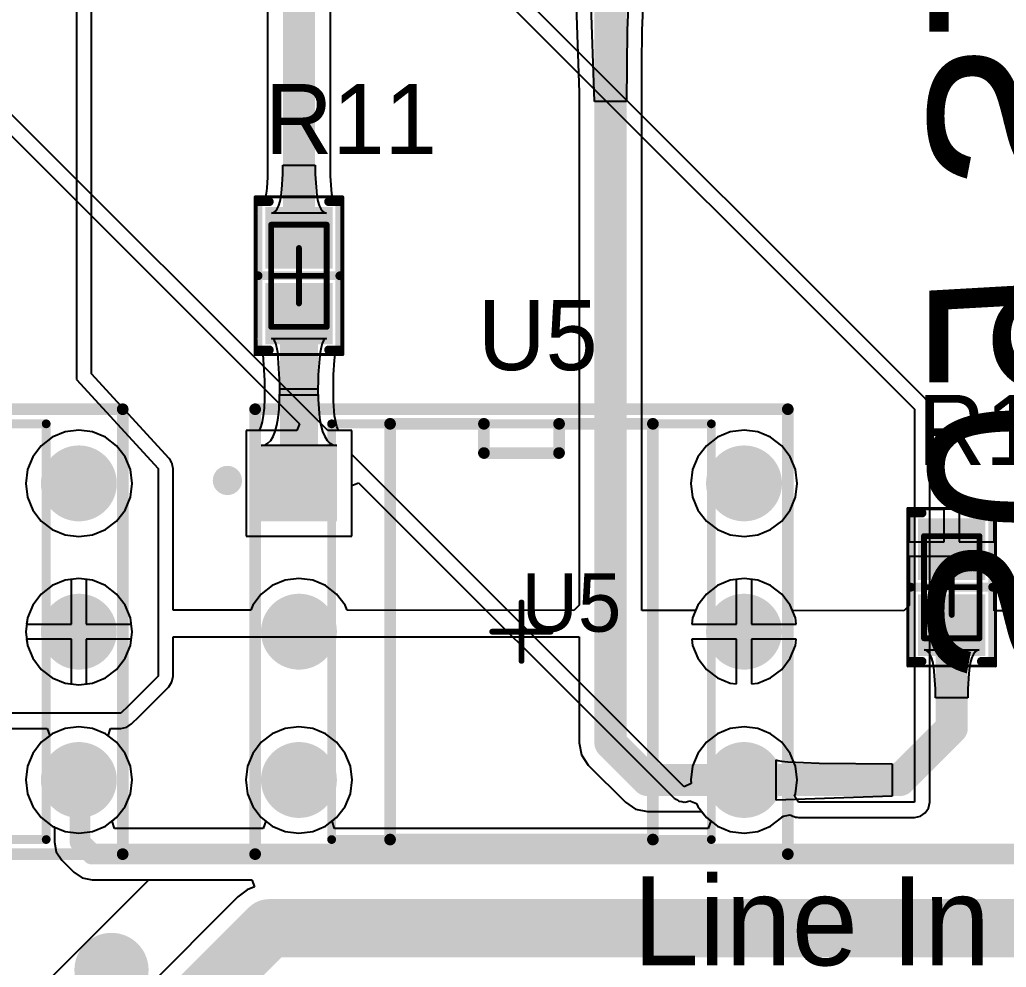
# Model space of a CAD drawing. Header units: millimetres. Extents: x 38.3 to 116.8, y 314 to 397.1.
# Drawn here: x 81.71 to 98.6, y 352.65 to 368.88 of the extents above; entities that cross this region are included whole.
import ezdxf

# ---------------------------------------------------------------- set-up
doc = ezdxf.new("R2010")
doc.units = ezdxf.units.MM
for name, color, linetype in [('BottomLayer', 5, 'Continuous'), ('BottomOverlay', 54, 'Continuous'), ('BottomSolder', 6, 'Continuous'), ('Mechanical10', 56, 'Continuous'), ('Mechanical12', 56, 'Continuous'), ('Mechanical13', 56, 'Continuous'), ('Mechanical15', 56, 'Continuous'), ('MultiLayer', 9, 'Continuous'), ('PadHoleLayer', 156, 'Continuous'), ('TopLayer', 1, 'Continuous'), ('TopOverlay', 2, 'Continuous'), ('TopPaste', 8, 'Continuous'), ('TopSolder', 216, 'Continuous'), ('ViaHoleLayer', 16, 'Continuous')]:
    doc.layers.add(name, color=color, linetype=linetype)

# ---------------------------------------------------------------- blocks, each defined once
blk = doc.blocks.new('V______4N35_0_58')
at = {"layer": 'BottomLayer', "const_width": 0.65}
for points in [[(3.485, 2.54, 1), (4.135, 2.54, 1)], [(-4.135, 0, 1), (-3.485, 0, 1)], [(3.485, 0, 1), (4.135, 0, 1)], [(-4.135, -2.54, 1), (-3.485, -2.54, 1)], [(3.485, -2.54, 1), (4.135, -2.54, 1)]]:
    blk.add_lwpolyline(points, format="xyb", close=True, dxfattribs=at)
at = {"layer": 'BottomLayer'}
blk.add_solid([(-4.46, 1.89), (-3.16, 1.89), (-4.46, 3.19), (-3.16, 3.19)], dxfattribs=at)
at = {"layer": 'BottomSolder', "const_width": 0.65}
for points in [[(3.485, 2.54, 1), (4.135, 2.54, 1)], [(-4.135, 0, 1), (-3.485, 0, 1)], [(3.485, 0, 1), (4.135, 0, 1)], [(-4.135, -2.54, 1), (-3.485, -2.54, 1)], [(3.485, -2.54, 1), (4.135, -2.54, 1)]]:
    blk.add_lwpolyline(points, format="xyb", close=True, dxfattribs=at)
at = {"layer": 'BottomSolder'}
blk.add_solid([(-4.46, 1.89), (-3.16, 1.89), (-4.46, 3.19), (-3.16, 3.19)], dxfattribs=at)
at = {"layer": 'Mechanical10', "const_width": 0.2}
for points in [[(-4.56, 3.81), (4.56, 3.81)], [(-4.56, -3.81), (-4.56, 3.81)], [(4.56, -3.81), (4.56, 3.81)], [(-4.56, -3.81), (4.56, -3.81)]]:
    blk.add_lwpolyline(points, dxfattribs=at)
at = {"layer": 'Mechanical10', "const_width": 0.1}
for points in [[(-4.61, 3.81, 1), (-4.51, 3.81, 1)], [(-4.61, 3.81, 1), (-4.51, 3.81, 1)], [(4.51, 3.81, 1), (4.61, 3.81, 1)], [(4.51, 3.81, 1), (4.61, 3.81, 1)], [(-4.61, -3.81, 1), (-4.51, -3.81, 1)], [(-4.61, -3.81, 1), (-4.51, -3.81, 1)], [(4.51, -3.81, 1), (4.61, -3.81, 1)], [(4.51, -3.81, 1), (4.61, -3.81, 1)]]:
    blk.add_lwpolyline(points, format="xyb", close=True, dxfattribs=at)
at = {"layer": 'Mechanical12', "const_width": 0.15}
for points in [[(-3.25, 3.56), (3.25, 3.56)], [(-3.25, -3.56), (-3.25, 3.56)], [(3.25, -3.56), (3.25, 3.56)], [(-3.25, -3.56), (3.25, -3.56)]]:
    blk.add_lwpolyline(points, dxfattribs=at)
at = {"layer": 'Mechanical12', "const_width": 0.075}
for points in [[(-3.288, 3.56, 1), (-3.213, 3.56, 1)], [(-3.288, 3.56, 1), (-3.213, 3.56, 1)], [(3.213, 3.56, 1), (3.288, 3.56, 1)], [(3.213, 3.56, 1), (3.288, 3.56, 1)], [(-3.288, -3.56, 1), (-3.213, -3.56, 1)], [(-3.288, -3.56, 1), (-3.213, -3.56, 1)], [(3.213, -3.56, 1), (3.288, -3.56, 1)], [(3.213, -3.56, 1), (3.288, -3.56, 1)]]:
    blk.add_lwpolyline(points, format="xyb", close=True, dxfattribs=at)
at = {"layer": 'Mechanical15'}
for points, const_width in [([(-4.56, 3.81), (4.56, 3.81)], 0.2), ([(-4.56, -3.81), (-4.56, 3.81)], 0.2), ([(4.56, -3.81), (4.56, 3.81)], 0.2), ([(0, -0.5), (0, 0.5)], 0.1), ([(-0.5, 0), (0.5, 0)], 0.1), ([(-4.56, -3.81), (4.56, -3.81)], 0.2)]:
    blk.add_lwpolyline(points, dxfattribs=dict(at, const_width=const_width))
for points, const_width in [([(-4.61, 3.81, 1), (-4.51, 3.81, 1)], 0.1), ([(-4.61, 3.81, 1), (-4.51, 3.81, 1)], 0.1), ([(4.51, 3.81, 1), (4.61, 3.81, 1)], 0.1), ([(4.51, 3.81, 1), (4.61, 3.81, 1)], 0.1), ([(-0.025, 0.5, 1), (0.025, 0.5, 1)], 0.05), ([(-0.525, 0, 1), (-0.475, 0, 1)], 0.05), ([(0.475, 0, 1), (0.525, 0, 1)], 0.05), ([(-0.025, -0.5, 1), (0.025, -0.5, 1)], 0.05), ([(-4.61, -3.81, 1), (-4.51, -3.81, 1)], 0.1), ([(-4.61, -3.81, 1), (-4.51, -3.81, 1)], 0.1), ([(4.51, -3.81, 1), (4.61, -3.81, 1)], 0.1), ([(4.51, -3.81, 1), (4.61, -3.81, 1)], 0.1)]:
    blk.add_lwpolyline(points, format="xyb", close=True, dxfattribs=dict(at, const_width=const_width))
at = {"layer": 'MultiLayer', "const_width": 0.65}
for points in [[(3.485, 2.54, 1), (4.135, 2.54, 1)], [(-4.135, 0, 1), (-3.485, 0, 1)], [(3.485, 0, 1), (4.135, 0, 1)], [(-4.135, -2.54, 1), (-3.485, -2.54, 1)], [(3.485, -2.54, 1), (4.135, -2.54, 1)]]:
    blk.add_lwpolyline(points, format="xyb", close=True, dxfattribs=at)
at = {"layer": 'MultiLayer'}
blk.add_solid([(-4.46, 1.89), (-3.16, 1.89), (-4.46, 3.19), (-3.16, 3.19)], dxfattribs=at)
at = {"layer": 'PadHoleLayer', "const_width": 0.4}
for points in [[(-4.01, 2.54, 1), (-3.61, 2.54, 1)], [(3.61, 2.54, 1), (4.01, 2.54, 1)], [(-4.01, 0, 1), (-3.61, 0, 1)], [(3.61, 0, 1), (4.01, 0, 1)], [(-4.01, -2.54, 1), (-3.61, -2.54, 1)], [(3.61, -2.54, 1), (4.01, -2.54, 1)]]:
    blk.add_lwpolyline(points, format="xyb", close=True, dxfattribs=at)
at = {"layer": 'TopLayer', "const_width": 0.65}
for points in [[(3.485, 2.54, 1), (4.135, 2.54, 1)], [(-4.135, 0, 1), (-3.485, 0, 1)], [(3.485, 0, 1), (4.135, 0, 1)], [(-4.135, -2.54, 1), (-3.485, -2.54, 1)], [(3.485, -2.54, 1), (4.135, -2.54, 1)]]:
    blk.add_lwpolyline(points, format="xyb", close=True, dxfattribs=at)
at = {"layer": 'TopLayer'}
blk.add_solid([(-4.46, 1.89), (-3.16, 1.89), (-4.46, 3.19), (-3.16, 3.19)], dxfattribs=at)
at = {"layer": 'TopOverlay', "const_width": 0.2}
for points in [[(-2.25, -3.56), (-2.25, 3.56)], [(-2.25, 3.56), (-0.643, 3.56)], [(-0.643, 3.06), (-0.643, 3.56)], [(0.643, 3.56), (2.25, 3.56)], [(0.643, 3.06), (0.643, 3.56)], [(2.25, -3.56), (2.25, 3.56)], [(-0.643, 3.06), (0.643, 3.06)], [(-2.25, -3.56), (2.25, -3.56)]]:
    blk.add_lwpolyline(points, dxfattribs=at)
at = {"layer": 'TopOverlay'}
for points, const_width in [([(-2.3, 3.56, 1), (-2.2, 3.56, 1)], 0.1), ([(-2.3, 3.56, 1), (-2.2, 3.56, 1)], 0.1), ([(-0.693, 3.56, 1), (-0.593, 3.56, 1)], 0.1), ([(-0.693, 3.56, 1), (-0.593, 3.56, 1)], 0.1), ([(0.593, 3.56, 1), (0.693, 3.56, 1)], 0.1), ([(0.593, 3.56, 1), (0.693, 3.56, 1)], 0.1), ([(2.2, 3.56, 1), (2.3, 3.56, 1)], 0.1), ([(2.2, 3.56, 1), (2.3, 3.56, 1)], 0.1), ([(-0.693, 3.06, 1), (-0.593, 3.06, 1)], 0.1), ([(-0.693, 3.06, 1), (-0.593, 3.06, 1)], 0.1), ([(0.593, 3.06, 1), (0.693, 3.06, 1)], 0.1), ([(0.593, 3.06, 1), (0.693, 3.06, 1)], 0.1), ([(-4.91, 2.59, 1), (-5.16, 2.59, 1)], 0.25), ([(-5.222, 2.59, 1), (-5.098, 2.59, 1)], 0.125), ([(-4.972, 2.59, 1), (-4.847, 2.59, 1)], 0.125), ([(-2.3, -3.56, 1), (-2.2, -3.56, 1)], 0.1), ([(-2.3, -3.56, 1), (-2.2, -3.56, 1)], 0.1), ([(2.2, -3.56, 1), (2.3, -3.56, 1)], 0.1), ([(2.2, -3.56, 1), (2.3, -3.56, 1)], 0.1)]:
    blk.add_lwpolyline(points, format="xyb", close=True, dxfattribs=dict(at, const_width=const_width))
at = {"layer": 'TopSolder', "const_width": 0.65}
for points in [[(3.485, 2.54, 1), (4.135, 2.54, 1)], [(-4.135, 0, 1), (-3.485, 0, 1)], [(3.485, 0, 1), (4.135, 0, 1)], [(-4.135, -2.54, 1), (-3.485, -2.54, 1)], [(3.485, -2.54, 1), (4.135, -2.54, 1)]]:
    blk.add_lwpolyline(points, format="xyb", close=True, dxfattribs=at)
at = {"layer": 'TopSolder'}
blk.add_solid([(-4.46, 1.89), (-3.16, 1.89), (-4.46, 3.19), (-3.16, 3.19)], dxfattribs=at)
at = {"layer": 'Mechanical10'}
blk.add_text('U5', height=1, dxfattribs=at).set_placement((0, 0))
blk = doc.blocks.new('V______4N35_0_59')
at = {"layer": 'BottomLayer', "const_width": 0.65}
for points in [[(3.485, 2.54, 1), (4.135, 2.54, 1)], [(-4.135, 0, 1), (-3.485, 0, 1)], [(3.485, 0, 1), (4.135, 0, 1)], [(-4.135, -2.54, 1), (-3.485, -2.54, 1)], [(3.485, -2.54, 1), (4.135, -2.54, 1)]]:
    blk.add_lwpolyline(points, format="xyb", close=True, dxfattribs=at)
at = {"layer": 'BottomLayer'}
blk.add_solid([(-4.46, 1.89), (-3.16, 1.89), (-4.46, 3.19), (-3.16, 3.19)], dxfattribs=at)
at = {"layer": 'BottomSolder', "const_width": 0.65}
for points in [[(3.485, 2.54, 1), (4.135, 2.54, 1)], [(-4.135, 0, 1), (-3.485, 0, 1)], [(3.485, 0, 1), (4.135, 0, 1)], [(-4.135, -2.54, 1), (-3.485, -2.54, 1)], [(3.485, -2.54, 1), (4.135, -2.54, 1)]]:
    blk.add_lwpolyline(points, format="xyb", close=True, dxfattribs=at)
at = {"layer": 'BottomSolder'}
blk.add_solid([(-4.46, 1.89), (-3.16, 1.89), (-4.46, 3.19), (-3.16, 3.19)], dxfattribs=at)
at = {"layer": 'Mechanical10', "const_width": 0.2}
for points in [[(-4.56, 3.81), (4.56, 3.81)], [(-4.56, -3.81), (-4.56, 3.81)], [(4.56, -3.81), (4.56, 3.81)], [(-4.56, -3.81), (4.56, -3.81)]]:
    blk.add_lwpolyline(points, dxfattribs=at)
at = {"layer": 'Mechanical10', "const_width": 0.1}
for points in [[(-4.61, 3.81, 1), (-4.51, 3.81, 1)], [(-4.61, 3.81, 1), (-4.51, 3.81, 1)], [(4.51, 3.81, 1), (4.61, 3.81, 1)], [(4.51, 3.81, 1), (4.61, 3.81, 1)], [(-4.61, -3.81, 1), (-4.51, -3.81, 1)], [(-4.61, -3.81, 1), (-4.51, -3.81, 1)], [(4.51, -3.81, 1), (4.61, -3.81, 1)], [(4.51, -3.81, 1), (4.61, -3.81, 1)]]:
    blk.add_lwpolyline(points, format="xyb", close=True, dxfattribs=at)
at = {"layer": 'Mechanical12', "const_width": 0.15}
for points in [[(-3.25, 3.56), (3.25, 3.56)], [(-3.25, -3.56), (-3.25, 3.56)], [(3.25, -3.56), (3.25, 3.56)], [(-3.25, -3.56), (3.25, -3.56)]]:
    blk.add_lwpolyline(points, dxfattribs=at)
at = {"layer": 'Mechanical12', "const_width": 0.075}
for points in [[(-3.288, 3.56, 1), (-3.213, 3.56, 1)], [(-3.288, 3.56, 1), (-3.213, 3.56, 1)], [(3.213, 3.56, 1), (3.288, 3.56, 1)], [(3.213, 3.56, 1), (3.288, 3.56, 1)], [(-3.288, -3.56, 1), (-3.213, -3.56, 1)], [(-3.288, -3.56, 1), (-3.213, -3.56, 1)], [(3.213, -3.56, 1), (3.288, -3.56, 1)], [(3.213, -3.56, 1), (3.288, -3.56, 1)]]:
    blk.add_lwpolyline(points, format="xyb", close=True, dxfattribs=at)
at = {"layer": 'Mechanical15'}
for points, const_width in [([(-4.56, 3.81), (4.56, 3.81)], 0.2), ([(-4.56, -3.81), (-4.56, 3.81)], 0.2), ([(4.56, -3.81), (4.56, 3.81)], 0.2), ([(0, -0.5), (0, 0.5)], 0.1), ([(-0.5, 0), (0.5, 0)], 0.1), ([(-4.56, -3.81), (4.56, -3.81)], 0.2)]:
    blk.add_lwpolyline(points, dxfattribs=dict(at, const_width=const_width))
for points, const_width in [([(-4.61, 3.81, 1), (-4.51, 3.81, 1)], 0.1), ([(-4.61, 3.81, 1), (-4.51, 3.81, 1)], 0.1), ([(4.51, 3.81, 1), (4.61, 3.81, 1)], 0.1), ([(4.51, 3.81, 1), (4.61, 3.81, 1)], 0.1), ([(-0.025, 0.5, 1), (0.025, 0.5, 1)], 0.05), ([(-0.525, 0, 1), (-0.475, 0, 1)], 0.05), ([(0.475, 0, 1), (0.525, 0, 1)], 0.05), ([(-0.025, -0.5, 1), (0.025, -0.5, 1)], 0.05), ([(-4.61, -3.81, 1), (-4.51, -3.81, 1)], 0.1), ([(-4.61, -3.81, 1), (-4.51, -3.81, 1)], 0.1), ([(4.51, -3.81, 1), (4.61, -3.81, 1)], 0.1), ([(4.51, -3.81, 1), (4.61, -3.81, 1)], 0.1)]:
    blk.add_lwpolyline(points, format="xyb", close=True, dxfattribs=dict(at, const_width=const_width))
at = {"layer": 'MultiLayer', "const_width": 0.65}
for points in [[(3.485, 2.54, 1), (4.135, 2.54, 1)], [(-4.135, 0, 1), (-3.485, 0, 1)], [(3.485, 0, 1), (4.135, 0, 1)], [(-4.135, -2.54, 1), (-3.485, -2.54, 1)], [(3.485, -2.54, 1), (4.135, -2.54, 1)]]:
    blk.add_lwpolyline(points, format="xyb", close=True, dxfattribs=at)
at = {"layer": 'MultiLayer'}
blk.add_solid([(-4.46, 1.89), (-3.16, 1.89), (-4.46, 3.19), (-3.16, 3.19)], dxfattribs=at)
at = {"layer": 'PadHoleLayer', "const_width": 0.4}
for points in [[(-4.01, 2.54, 1), (-3.61, 2.54, 1)], [(3.61, 2.54, 1), (4.01, 2.54, 1)], [(-4.01, 0, 1), (-3.61, 0, 1)], [(3.61, 0, 1), (4.01, 0, 1)], [(-4.01, -2.54, 1), (-3.61, -2.54, 1)], [(3.61, -2.54, 1), (4.01, -2.54, 1)]]:
    blk.add_lwpolyline(points, format="xyb", close=True, dxfattribs=at)
at = {"layer": 'TopLayer', "const_width": 0.65}
for points in [[(3.485, 2.54, 1), (4.135, 2.54, 1)], [(-4.135, 0, 1), (-3.485, 0, 1)], [(3.485, 0, 1), (4.135, 0, 1)], [(-4.135, -2.54, 1), (-3.485, -2.54, 1)], [(3.485, -2.54, 1), (4.135, -2.54, 1)]]:
    blk.add_lwpolyline(points, format="xyb", close=True, dxfattribs=at)
at = {"layer": 'TopLayer'}
blk.add_solid([(-4.46, 1.89), (-3.16, 1.89), (-4.46, 3.19), (-3.16, 3.19)], dxfattribs=at)
at = {"layer": 'TopOverlay', "const_width": 0.2}
for points in [[(-2.25, -3.56), (-2.25, 3.56)], [(-2.25, 3.56), (-0.643, 3.56)], [(-0.643, 3.06), (-0.643, 3.56)], [(0.643, 3.56), (2.25, 3.56)], [(0.643, 3.06), (0.643, 3.56)], [(2.25, -3.56), (2.25, 3.56)], [(-0.643, 3.06), (0.643, 3.06)], [(-2.25, -3.56), (2.25, -3.56)]]:
    blk.add_lwpolyline(points, dxfattribs=at)
at = {"layer": 'TopOverlay'}
for points, const_width in [([(-2.3, 3.56, 1), (-2.2, 3.56, 1)], 0.1), ([(-2.3, 3.56, 1), (-2.2, 3.56, 1)], 0.1), ([(-0.693, 3.56, 1), (-0.593, 3.56, 1)], 0.1), ([(-0.693, 3.56, 1), (-0.593, 3.56, 1)], 0.1), ([(0.593, 3.56, 1), (0.693, 3.56, 1)], 0.1), ([(0.593, 3.56, 1), (0.693, 3.56, 1)], 0.1), ([(2.2, 3.56, 1), (2.3, 3.56, 1)], 0.1), ([(2.2, 3.56, 1), (2.3, 3.56, 1)], 0.1), ([(-0.693, 3.06, 1), (-0.593, 3.06, 1)], 0.1), ([(-0.693, 3.06, 1), (-0.593, 3.06, 1)], 0.1), ([(0.593, 3.06, 1), (0.693, 3.06, 1)], 0.1), ([(0.593, 3.06, 1), (0.693, 3.06, 1)], 0.1), ([(-4.91, 2.59, 1), (-5.16, 2.59, 1)], 0.25), ([(-5.222, 2.59, 1), (-5.098, 2.59, 1)], 0.125), ([(-4.972, 2.59, 1), (-4.847, 2.59, 1)], 0.125), ([(-2.3, -3.56, 1), (-2.2, -3.56, 1)], 0.1), ([(-2.3, -3.56, 1), (-2.2, -3.56, 1)], 0.1), ([(2.2, -3.56, 1), (2.3, -3.56, 1)], 0.1), ([(2.2, -3.56, 1), (2.3, -3.56, 1)], 0.1)]:
    blk.add_lwpolyline(points, format="xyb", close=True, dxfattribs=dict(at, const_width=const_width))
at = {"layer": 'TopSolder', "const_width": 0.65}
for points in [[(3.485, 2.54, 1), (4.135, 2.54, 1)], [(-4.135, 0, 1), (-3.485, 0, 1)], [(3.485, 0, 1), (4.135, 0, 1)], [(-4.135, -2.54, 1), (-3.485, -2.54, 1)], [(3.485, -2.54, 1), (4.135, -2.54, 1)]]:
    blk.add_lwpolyline(points, format="xyb", close=True, dxfattribs=at)
at = {"layer": 'TopSolder'}
blk.add_solid([(-4.46, 1.89), (-3.16, 1.89), (-4.46, 3.19), (-3.16, 3.19)], dxfattribs=at)
at = {"layer": 'Mechanical10'}
blk.add_text('U4', height=1, dxfattribs=at).set_placement((0, 0))
blk = doc.blocks.new('RES_0603_1608_70')
at = {"layer": 'Mechanical13', "const_width": 0.1}
for points in [[(-0.875, 0.475), (-0.875, -0.475)], [(-0.875, 0.475), (0.875, 0.475)], [(0.875, 0.475), (0.875, -0.475)], [(-0.875, -0.475), (0.875, -0.475)]]:
    blk.add_lwpolyline(points, dxfattribs=at)
at = {"layer": 'Mechanical13', "const_width": 0.05}
for points in [[(-0.9, 0.475, 1), (-0.85, 0.475, 1)], [(-0.9, 0.475, 1), (-0.85, 0.475, 1)], [(0.85, 0.475, 1), (0.9, 0.475, 1)], [(0.85, 0.475, 1), (0.9, 0.475, 1)], [(-0.9, -0.475, 1), (-0.85, -0.475, 1)], [(-0.9, -0.475, 1), (-0.85, -0.475, 1)], [(0.85, -0.475, 1), (0.9, -0.475, 1)], [(0.85, -0.475, 1), (0.9, -0.475, 1)]]:
    blk.add_lwpolyline(points, format="xyb", close=True, dxfattribs=at)
at = {"layer": 'Mechanical15'}
for points, const_width in [([(-1.35, 0.75), (-1.35, -0.75)], 0.05), ([(-1.35, 0.75), (1.35, 0.75)], 0.05), ([(1.35, 0.75), (1.35, -0.75)], 0.05), ([(0, 0.475), (0, -0.475)], 0.1), ([(-0.475, 0), (0.475, 0)], 0.1), ([(-1.35, -0.75), (1.35, -0.75)], 0.05)]:
    blk.add_lwpolyline(points, dxfattribs=dict(at, const_width=const_width))
for points, const_width in [([(-1.363, 0.75, 1), (-1.338, 0.75, 1)], 0.025), ([(-1.363, 0.75, 1), (-1.338, 0.75, 1)], 0.025), ([(1.338, 0.75, 1), (1.362, 0.75, 1)], 0.025), ([(1.338, 0.75, 1), (1.362, 0.75, 1)], 0.025), ([(-0.025, 0.475, 1), (0.025, 0.475, 1)], 0.05), ([(-0.5, 0, 1), (-0.45, 0, 1)], 0.05), ([(0.45, 0, 1), (0.5, 0, 1)], 0.05), ([(-0.025, -0.475, 1), (0.025, -0.475, 1)], 0.05), ([(-1.363, -0.75, 1), (-1.338, -0.75, 1)], 0.025), ([(-1.363, -0.75, 1), (-1.338, -0.75, 1)], 0.025), ([(1.338, -0.75, 1), (1.362, -0.75, 1)], 0.025), ([(1.338, -0.75, 1), (1.362, -0.75, 1)], 0.025)]:
    blk.add_lwpolyline(points, format="xyb", close=True, dxfattribs=dict(at, const_width=const_width))
at = {"layer": 'TopLayer'}
for points in [[(-0.225, -0.475), (-0.225, 0.475), (-1.075, -0.475), (-1.075, 0.475)], [(1.075, -0.475), (1.075, 0.475), (0.225, -0.475), (0.225, 0.475)]]:
    blk.add_solid(points, dxfattribs=at)
at = {"layer": 'TopOverlay', "const_width": 0.15}
for points in [[(-1.27, 0.7), (-1.27, 0.508)], [(-1.27, 0.7), (1.27, 0.7)], [(0, 0.7), (0, -0.7)], [(1.27, 0.7), (1.27, 0.508)], [(-1.27, -0.508), (-1.27, -0.7)], [(1.27, -0.508), (1.27, -0.7)], [(-1.27, -0.7), (1.27, -0.7)]]:
    blk.add_lwpolyline(points, dxfattribs=at)
at = {"layer": 'TopOverlay', "const_width": 0.075}
for points in [[(-1.308, 0.7, 1), (-1.232, 0.7, 1)], [(-1.308, 0.7, 1), (-1.232, 0.7, 1)], [(-0.038, 0.7, 1), (0.038, 0.7, 1)], [(1.232, 0.7, 1), (1.308, 0.7, 1)], [(1.232, 0.7, 1), (1.308, 0.7, 1)], [(-1.308, 0.508, 1), (-1.232, 0.508, 1)], [(1.232, 0.508, 1), (1.308, 0.508, 1)], [(-1.308, -0.508, 1), (-1.232, -0.508, 1)], [(1.232, -0.508, 1), (1.308, -0.508, 1)], [(-1.308, -0.7, 1), (-1.232, -0.7, 1)], [(-1.308, -0.7, 1), (-1.232, -0.7, 1)], [(-0.038, -0.7, 1), (0.038, -0.7, 1)], [(1.232, -0.7, 1), (1.308, -0.7, 1)], [(1.232, -0.7, 1), (1.308, -0.7, 1)]]:
    blk.add_lwpolyline(points, format="xyb", close=True, dxfattribs=at)
at = {"layer": 'TopPaste'}
for points in [[(-0.225, -0.475), (-0.225, 0.475), (-1.075, -0.475), (-1.075, 0.475)], [(1.075, -0.475), (1.075, 0.475), (0.225, -0.475), (0.225, 0.475)]]:
    blk.add_solid(points, dxfattribs=at)
at = {"layer": 'TopSolder'}
for points in [[(-0.123, -0.577), (-0.123, 0.577), (-1.177, -0.577), (-1.177, 0.577)], [(1.177, -0.577), (1.177, 0.577), (0.123, -0.577), (0.123, 0.577)]]:
    blk.add_solid(points, dxfattribs=at)
blk = doc.blocks.new('RES_0603_1608_71')
at = {"layer": 'Mechanical13', "const_width": 0.1}
for points in [[(-0.875, -0.475), (-0.875, 0.475)], [(0.875, 0.475), (-0.875, 0.475)], [(0.875, -0.475), (0.875, 0.475)], [(0.875, -0.475), (-0.875, -0.475)]]:
    blk.add_lwpolyline(points, dxfattribs=at)
at = {"layer": 'Mechanical13', "const_width": 0.05}
for points in [[(-0.9, 0.475, 1), (-0.85, 0.475, 1)], [(-0.9, 0.475, 1), (-0.85, 0.475, 1)], [(0.85, 0.475, 1), (0.9, 0.475, 1)], [(0.85, 0.475, 1), (0.9, 0.475, 1)], [(-0.9, -0.475, 1), (-0.85, -0.475, 1)], [(-0.9, -0.475, 1), (-0.85, -0.475, 1)], [(0.85, -0.475, 1), (0.9, -0.475, 1)], [(0.85, -0.475, 1), (0.9, -0.475, 1)]]:
    blk.add_lwpolyline(points, format="xyb", close=True, dxfattribs=at)
at = {"layer": 'Mechanical15'}
for points, const_width in [([(-1.35, -0.75), (-1.35, 0.75)], 0.05), ([(1.35, 0.75), (-1.35, 0.75)], 0.05), ([(1.35, -0.75), (1.35, 0.75)], 0.05), ([(0, -0.475), (0, 0.475)], 0.1), ([(0.475, 0), (-0.475, 0)], 0.1), ([(1.35, -0.75), (-1.35, -0.75)], 0.05)]:
    blk.add_lwpolyline(points, dxfattribs=dict(at, const_width=const_width))
for points, const_width in [([(-1.363, 0.75, 1), (-1.338, 0.75, 1)], 0.025), ([(-1.363, 0.75, 1), (-1.338, 0.75, 1)], 0.025), ([(1.338, 0.75, 1), (1.362, 0.75, 1)], 0.025), ([(1.338, 0.75, 1), (1.362, 0.75, 1)], 0.025), ([(-0.025, 0.475, 1), (0.025, 0.475, 1)], 0.05), ([(-0.5, 0, 1), (-0.45, 0, 1)], 0.05), ([(0.45, 0, 1), (0.5, 0, 1)], 0.05), ([(-0.025, -0.475, 1), (0.025, -0.475, 1)], 0.05), ([(-1.363, -0.75, 1), (-1.338, -0.75, 1)], 0.025), ([(-1.363, -0.75, 1), (-1.338, -0.75, 1)], 0.025), ([(1.338, -0.75, 1), (1.362, -0.75, 1)], 0.025), ([(1.338, -0.75, 1), (1.362, -0.75, 1)], 0.025)]:
    blk.add_lwpolyline(points, format="xyb", close=True, dxfattribs=dict(at, const_width=const_width))
at = {"layer": 'TopLayer'}
for points in [[(-0.225, -0.475), (-0.225, 0.475), (-1.075, -0.475), (-1.075, 0.475)], [(1.075, -0.475), (1.075, 0.475), (0.225, -0.475), (0.225, 0.475)]]:
    blk.add_solid(points, dxfattribs=at)
at = {"layer": 'TopOverlay', "const_width": 0.15}
for points in [[(-1.27, 0.508), (-1.27, 0.7)], [(1.27, 0.7), (-1.27, 0.7)], [(0, -0.7), (0, 0.7)], [(1.27, 0.508), (1.27, 0.7)], [(-1.27, -0.7), (-1.27, -0.508)], [(1.27, -0.7), (1.27, -0.508)], [(1.27, -0.7), (-1.27, -0.7)]]:
    blk.add_lwpolyline(points, dxfattribs=at)
at = {"layer": 'TopOverlay', "const_width": 0.075}
for points in [[(-1.308, 0.7, 1), (-1.232, 0.7, 1)], [(-1.308, 0.7, 1), (-1.232, 0.7, 1)], [(-0.038, 0.7, 1), (0.038, 0.7, 1)], [(1.232, 0.7, 1), (1.308, 0.7, 1)], [(1.232, 0.7, 1), (1.308, 0.7, 1)], [(-1.308, 0.508, 1), (-1.232, 0.508, 1)], [(1.232, 0.508, 1), (1.308, 0.508, 1)], [(-1.308, -0.508, 1), (-1.232, -0.508, 1)], [(1.232, -0.508, 1), (1.308, -0.508, 1)], [(-1.308, -0.7, 1), (-1.232, -0.7, 1)], [(-1.308, -0.7, 1), (-1.232, -0.7, 1)], [(-0.038, -0.7, 1), (0.038, -0.7, 1)], [(1.232, -0.7, 1), (1.308, -0.7, 1)], [(1.232, -0.7, 1), (1.308, -0.7, 1)]]:
    blk.add_lwpolyline(points, format="xyb", close=True, dxfattribs=at)
at = {"layer": 'TopPaste'}
for points in [[(-0.225, -0.475), (-0.225, 0.475), (-1.075, -0.475), (-1.075, 0.475)], [(1.075, -0.475), (1.075, 0.475), (0.225, -0.475), (0.225, 0.475)]]:
    blk.add_solid(points, dxfattribs=at)
at = {"layer": 'TopSolder'}
for points in [[(-0.123, -0.577), (-0.123, 0.577), (-1.177, -0.577), (-1.177, 0.577)], [(1.177, -0.577), (1.177, 0.577), (0.123, -0.577), (0.123, 0.577)]]:
    blk.add_solid(points, dxfattribs=at)

msp = doc.modelspace()

# ---------------------------------------------------------------- linework, layer by layer
at = {"layer": 'BottomLayer'}
for p, q in [((97.211, 362.387), (81.729, 377.87)), ((81.47, 377.761), (97.028, 362.204)), ((86.98, 361.838), (81.216, 367.601)), ((81.109, 367.343), (86.496, 361.955)), ((97.267, 362.303), (97.211, 362.387)), ((97.028, 362.204), (97.028, 355.473)), ((97.287, 362.204), (97.267, 362.303)), ((97.287, 355.473), (97.287, 362.204)), ((82.483, 361.815), (82.263, 361.724)), ((82.719, 361.846), (82.483, 361.815)), ((82.955, 361.815), (82.719, 361.846)), ((83.175, 361.724), (82.955, 361.815)), ((86.448, 361.838), (85.583, 361.838)), ((85.583, 361.838), (85.583, 360.03)), ((86.496, 361.955), (86.448, 361.838)), ((87.391, 361.838), (86.98, 361.838)), ((87.391, 361.427), (87.391, 361.838)), ((93.871, 361.815), (93.651, 361.724)), ((94.107, 361.846), (93.871, 361.815)), ((94.343, 361.815), (94.107, 361.846)), ((94.563, 361.724), (94.343, 361.815)), ((82.263, 361.724), (82.075, 361.579)), ((83.364, 361.579), (83.175, 361.724)), ((93.651, 361.724), (93.462, 361.579)), ((94.752, 361.579), (94.563, 361.724)), ((82.075, 361.579), (81.93, 361.39)), ((83.509, 361.39), (83.364, 361.579)), ((93.462, 361.579), (93.317, 361.39)), ((94.897, 361.39), (94.752, 361.579)), ((81.93, 361.39), (81.839, 361.17)), ((83.6, 361.17), (83.509, 361.39)), ((93.083, 355.735), (87.391, 361.427)), ((93.317, 361.39), (93.226, 361.17)), ((94.988, 361.17), (94.897, 361.39)), ((81.839, 361.17), (81.808, 360.934)), ((83.631, 360.934), (83.6, 361.17)), ((93.226, 361.17), (93.195, 360.934)), ((95.019, 360.934), (94.988, 361.17)), ((81.808, 360.934), (81.839, 360.698)), ((83.6, 360.698), (83.631, 360.934)), ((87.391, 360.895), (87.508, 360.943)), ((87.391, 360.03), (87.391, 360.895)), ((87.508, 360.943), (92.9, 355.552)), ((93.195, 360.934), (93.226, 360.698)), ((94.988, 360.698), (95.019, 360.934)), ((81.839, 360.698), (81.93, 360.478)), ((83.509, 360.478), (83.6, 360.698)), ((93.226, 360.698), (93.317, 360.478)), ((94.897, 360.478), (94.988, 360.698)), ((81.93, 360.478), (82.075, 360.289)), ((83.364, 360.289), (83.509, 360.478)), ((93.317, 360.478), (93.462, 360.289)), ((94.752, 360.289), (94.897, 360.478)), ((82.075, 360.289), (82.263, 360.144)), ((83.175, 360.144), (83.364, 360.289)), ((93.462, 360.289), (93.651, 360.144)), ((94.563, 360.144), (94.752, 360.289)), ((82.263, 360.144), (82.483, 360.053)), ((82.955, 360.053), (83.175, 360.144)), ((93.651, 360.144), (93.871, 360.053)), ((94.343, 360.053), (94.563, 360.144)), ((82.483, 360.053), (82.719, 360.022)), ((82.719, 360.022), (82.955, 360.053)), ((85.583, 360.03), (87.391, 360.03)), ((93.871, 360.053), (94.107, 360.022)), ((94.107, 360.022), (94.343, 360.053)), ((82.483, 359.275), (82.263, 359.184)), ((82.719, 359.306), (82.483, 359.275)), ((82.955, 359.275), (82.719, 359.306)), ((83.175, 359.184), (82.955, 359.275)), ((93.871, 359.275), (93.651, 359.184)), ((93.98, 359.289), (93.871, 359.275)), ((93.98, 358.521), (93.98, 359.289)), ((94.343, 359.275), (94.234, 359.289)), ((94.234, 359.289), (94.234, 358.521)), ((94.563, 359.184), (94.343, 359.275)), ((82.263, 359.184), (82.075, 359.039)), ((83.364, 359.039), (83.175, 359.184)), ((93.651, 359.184), (93.462, 359.039)), ((94.752, 359.039), (94.563, 359.184)), ((82.075, 359.039), (81.93, 358.85)), ((83.509, 358.85), (83.364, 359.039)), ((93.462, 359.039), (93.317, 358.85)), ((94.897, 358.85), (94.752, 359.039)), ((81.93, 358.85), (81.839, 358.63)), ((83.6, 358.63), (83.509, 358.85)), ((93.317, 358.85), (93.226, 358.63)), ((94.988, 358.63), (94.897, 358.85)), ((81.839, 358.63), (81.808, 358.394)), ((83.631, 358.394), (83.6, 358.63)), ((93.226, 358.63), (93.212, 358.521)), ((95.002, 358.521), (94.988, 358.63)), ((93.212, 358.521), (93.98, 358.521)), ((94.234, 358.521), (95.002, 358.521)), ((81.808, 358.394), (81.839, 358.158)), ((83.6, 358.158), (83.631, 358.394)), ((93.98, 358.267), (93.212, 358.267)), ((93.212, 358.267), (93.226, 358.158)), ((93.98, 357.499), (93.98, 358.267)), ((95.002, 358.267), (94.234, 358.267)), ((94.234, 358.267), (94.234, 357.499)), ((94.988, 358.158), (95.002, 358.267)), ((81.839, 358.158), (81.93, 357.938)), ((83.509, 357.938), (83.6, 358.158)), ((93.226, 358.158), (93.317, 357.938)), ((94.897, 357.938), (94.988, 358.158)), ((81.93, 357.938), (82.075, 357.749)), ((83.364, 357.749), (83.509, 357.938)), ((93.317, 357.938), (93.462, 357.749)), ((94.752, 357.749), (94.897, 357.938)), ((82.075, 357.749), (82.263, 357.604)), ((83.175, 357.604), (83.364, 357.749)), ((93.462, 357.749), (93.651, 357.604)), ((94.563, 357.604), (94.752, 357.749)), ((82.263, 357.604), (82.483, 357.513)), ((82.955, 357.513), (83.175, 357.604)), ((93.651, 357.604), (93.871, 357.513)), ((94.343, 357.513), (94.563, 357.604)), ((82.483, 357.513), (82.719, 357.482)), ((82.719, 357.482), (82.955, 357.513)), ((93.871, 357.513), (93.98, 357.499)), ((94.234, 357.499), (94.343, 357.513)), ((82.483, 356.735), (82.263, 356.644)), ((82.719, 356.766), (82.483, 356.735)), ((82.955, 356.735), (82.719, 356.766)), ((83.175, 356.644), (82.955, 356.735)), ((86.251, 356.735), (86.031, 356.644)), ((86.487, 356.766), (86.251, 356.735)), ((86.723, 356.735), (86.487, 356.766)), ((86.943, 356.644), (86.723, 356.735)), ((93.871, 356.735), (93.651, 356.644)), ((94.107, 356.766), (93.871, 356.735)), ((94.343, 356.735), (94.107, 356.766)), ((94.563, 356.644), (94.343, 356.735)), ((82.263, 356.644), (82.075, 356.499)), ((83.364, 356.499), (83.175, 356.644)), ((86.031, 356.644), (85.842, 356.499)), ((87.132, 356.499), (86.943, 356.644)), ((93.651, 356.644), (93.462, 356.499)), ((94.752, 356.499), (94.563, 356.644)), ((82.075, 356.499), (81.93, 356.31)), ((83.509, 356.31), (83.364, 356.499)), ((85.842, 356.499), (85.697, 356.31)), ((87.277, 356.31), (87.132, 356.499)), ((93.462, 356.499), (93.317, 356.31)), ((94.897, 356.31), (94.752, 356.499)), ((81.93, 356.31), (81.839, 356.09)), ((83.6, 356.09), (83.509, 356.31)), ((85.697, 356.31), (85.606, 356.09)), ((87.368, 356.09), (87.277, 356.31)), ((93.317, 356.31), (93.226, 356.09)), ((94.988, 356.09), (94.897, 356.31)), ((81.839, 356.09), (81.808, 355.854)), ((83.631, 355.854), (83.6, 356.09)), ((85.606, 356.09), (85.575, 355.854)), ((87.399, 355.854), (87.368, 356.09)), ((93.226, 356.09), (93.195, 355.854)), ((95.019, 355.854), (94.988, 356.09)), ((81.808, 355.854), (81.839, 355.618)), ((83.6, 355.618), (83.631, 355.854)), ((85.575, 355.854), (85.606, 355.618)), ((87.368, 355.618), (87.399, 355.854)), ((93.203, 355.795), (93.083, 355.735)), ((93.195, 355.854), (93.203, 355.795)), ((94.988, 355.618), (95.019, 355.854)), ((81.839, 355.618), (81.93, 355.398)), ((83.509, 355.398), (83.6, 355.618)), ((85.606, 355.618), (85.697, 355.398)), ((87.277, 355.398), (87.368, 355.618)), ((92.9, 355.552), (92.907, 355.547)), ((94.971, 355.579), (94.988, 355.618)), ((95.042, 355.473), (94.971, 355.579)), ((81.93, 355.398), (82.075, 355.209)), ((83.364, 355.209), (83.509, 355.398)), ((85.697, 355.398), (85.842, 355.209)), ((87.132, 355.209), (87.277, 355.398)), ((92.907, 355.547), (92.912, 355.541)), ((92.912, 355.541), (92.949, 355.519)), ((92.949, 355.519), (92.984, 355.496)), ((92.984, 355.496), (92.992, 355.494)), ((92.992, 355.494), (92.999, 355.49)), ((92.999, 355.49), (93.041, 355.484)), ((93.041, 355.484), (93.083, 355.476)), ((93.083, 355.476), (93.091, 355.478)), ((93.091, 355.478), (93.1, 355.477)), ((93.1, 355.477), (93.14, 355.488)), ((93.14, 355.488), (93.182, 355.496)), ((93.182, 355.496), (93.296, 355.45)), ((93.296, 355.45), (93.317, 355.398)), ((93.317, 355.398), (93.462, 355.209)), ((97.028, 355.473), (95.042, 355.473)), ((97.267, 355.374), (97.287, 355.473)), ((94.752, 355.209), (94.757, 355.217)), ((94.757, 355.217), (94.785, 355.236)), ((94.785, 355.236), (94.898, 355.258)), ((94.898, 355.258), (94.922, 355.248)), ((94.922, 355.248), (94.943, 355.234)), ((94.943, 355.234), (94.968, 355.229)), ((94.968, 355.229), (94.991, 355.219)), ((94.991, 355.219), (95.017, 355.219)), ((95.017, 355.219), (95.042, 355.214)), ((95.042, 355.214), (97.028, 355.214)), ((97.028, 355.214), (97.127, 355.234)), ((97.127, 355.234), (97.211, 355.29)), ((97.211, 355.29), (97.267, 355.374)), ((82.075, 355.209), (82.263, 355.064)), ((82.263, 355.064), (82.483, 354.973)), ((82.955, 354.973), (83.175, 355.064)), ((83.175, 355.064), (83.364, 355.209)), ((85.842, 355.209), (86.031, 355.064)), ((86.031, 355.064), (86.251, 354.973)), ((86.723, 354.973), (86.943, 355.064)), ((86.943, 355.064), (87.132, 355.209)), ((93.462, 355.209), (93.651, 355.064)), ((93.651, 355.064), (93.871, 354.973)), ((94.343, 354.973), (94.563, 355.064)), ((94.563, 355.064), (94.752, 355.209)), ((82.483, 354.973), (82.719, 354.942)), ((82.719, 354.942), (82.955, 354.973)), ((86.251, 354.973), (86.487, 354.942)), ((86.487, 354.942), (86.723, 354.973)), ((93.871, 354.973), (94.107, 354.942)), ((94.107, 354.942), (94.343, 354.973))]:
    msp.add_line(p, q, dxfattribs=at)
at = {"layer": 'BottomLayer', "const_width": 0.635}
msp.add_lwpolyline([(82.96, 352.601, 1), (83.595, 352.601, 1)], format="xyb", close=True, dxfattribs=at)
at = {"layer": 'MultiLayer', "const_width": 0.635}
msp.add_lwpolyline([(82.96, 352.601, 1), (83.595, 352.601, 1)], format="xyb", close=True, dxfattribs=at)
at = {"layer": 'TopLayer'}
for p, q in [((87.026, 366.198), (87.026, 383.286)), ((85.948, 383.063), (85.948, 366.181)), ((82.677, 374.396), (82.677, 362.712)), ((82.936, 362.813), (82.936, 374.289)), ((91.546, 367.474), (91.481, 369.414)), ((91.227, 369.287), (91.282, 367.631)), ((92.128, 369.223), (92.106, 368.696)), ((92.365, 368.69), (92.386, 369.205)), ((92.106, 368.696), (92.096, 367.474)), ((92.36, 368.11), (92.365, 368.69)), ((92.36, 358.757), (92.36, 368.11)), ((91.282, 367.631), (91.282, 358.847)), ((92.096, 367.474), (91.546, 367.474)), ((86.21, 366.23), (86.212, 366.387)), ((86.212, 366.387), (86.762, 366.387)), ((86.762, 366.387), (86.764, 366.23)), ((86.194, 365.966), (86.21, 366.23)), ((86.764, 366.23), (86.794, 365.859)), ((87.051, 365.894), (87.026, 366.198)), ((85.948, 366.181), (85.936, 365.99)), ((85.925, 365.9), (85.911, 365.829)), ((85.936, 365.99), (85.925, 365.9)), ((86.163, 365.768), (86.18, 365.859)), ((86.18, 365.859), (86.194, 365.966)), ((86.794, 365.859), (86.811, 365.768)), ((87.063, 365.829), (87.051, 365.894)), ((85.908, 365.819), (85.758, 365.819)), ((85.758, 365.819), (85.758, 365.572)), ((85.911, 365.829), (85.908, 365.819)), ((86.115, 365.636), (86.141, 365.694)), ((86.141, 365.694), (86.163, 365.768)), ((86.811, 365.768), (86.833, 365.694)), ((86.833, 365.694), (86.859, 365.636)), ((87.066, 365.819), (87.063, 365.829)), ((87.216, 365.819), (87.066, 365.819)), ((87.216, 365.572), (87.216, 365.819)), ((85.758, 365.572), (85.756, 365.562)), ((85.756, 365.562), (85.758, 365.552)), ((85.758, 365.552), (85.758, 364.461)), ((86.015, 365.562), (86.052, 365.57)), ((86.959, 365.562), (86.015, 365.562)), ((86.052, 365.57), (86.086, 365.595)), ((86.086, 365.595), (86.115, 365.636)), ((86.859, 365.636), (86.888, 365.595)), ((86.888, 365.595), (86.922, 365.57)), ((86.922, 365.57), (86.959, 365.562)), ((87.218, 365.562), (87.216, 365.572)), ((87.216, 365.552), (87.218, 365.562)), ((87.216, 364.461), (87.216, 365.552)), ((85.758, 364.461), (85.758, 363.428)), ((87.216, 363.428), (87.216, 364.461)), ((85.758, 363.428), (85.756, 363.418)), ((85.756, 363.418), (85.758, 363.411)), ((85.758, 363.411), (85.756, 363.403)), ((85.756, 363.403), (85.758, 363.398)), ((85.758, 363.398), (85.758, 363.161)), ((86.043, 363.408), (86.015, 363.418)), ((86.015, 363.418), (86.959, 363.418)), ((86.068, 363.379), (86.043, 363.408)), ((86.09, 363.33), (86.068, 363.379)), ((86.109, 363.262), (86.09, 363.33)), ((86.884, 363.33), (86.865, 363.262)), ((86.906, 363.379), (86.884, 363.33)), ((86.931, 363.408), (86.906, 363.379)), ((86.959, 363.418), (86.931, 363.408)), ((87.218, 363.418), (87.216, 363.428)), ((87.216, 363.411), (87.218, 363.418)), ((87.218, 363.403), (87.216, 363.411)), ((87.216, 363.398), (87.218, 363.403)), ((87.216, 363.161), (87.216, 363.398)), ((85.758, 363.161), (85.864, 363.161)), ((85.864, 363.161), (85.868, 363.142)), ((86.125, 363.174), (86.109, 363.262)), ((86.161, 362.628), (86.125, 363.174)), ((86.849, 363.174), (86.836, 363.067)), ((86.865, 363.262), (86.849, 363.174)), ((87.105, 363.135), (87.11, 363.161)), ((87.11, 363.161), (87.216, 363.161)), ((85.868, 363.142), (85.897, 362.696)), ((86.836, 363.067), (86.818, 362.794)), ((87.077, 362.793), (87.093, 363.043)), ((87.093, 363.043), (87.105, 363.135)), ((84.265, 361.363), (82.936, 362.813)), ((82.677, 362.712), (84.074, 361.188)), ((85.897, 362.696), (85.897, 362.387)), ((86.818, 362.794), (86.812, 362.443)), ((87.077, 362.343), (87.077, 362.793)), ((86.149, 362.205), (86.162, 362.556)), ((86.162, 362.443), (86.161, 362.628)), ((86.162, 362.556), (86.812, 362.556)), ((86.812, 362.556), (86.815, 362.371)), ((85.897, 362.387), (85.891, 362.224)), ((86.812, 362.443), (86.162, 362.443)), ((86.815, 362.371), (86.841, 362.059)), ((87.098, 362.092), (87.077, 362.343)), ((85.891, 362.224), (85.877, 362.096)), ((86.133, 362.059), (86.149, 362.205)), ((85.858, 361.989), (85.836, 361.907)), ((85.877, 362.096), (85.858, 361.989)), ((86.11, 361.932), (86.133, 362.059)), ((86.841, 362.059), (86.864, 361.932)), ((87.116, 361.989), (87.098, 362.092)), ((87.138, 361.907), (87.116, 361.989)), ((82.483, 361.815), (82.263, 361.724)), ((82.719, 361.846), (82.483, 361.815)), ((82.955, 361.815), (82.719, 361.846)), ((83.175, 361.724), (82.955, 361.815)), ((85.804, 361.838), (85.583, 361.838)), ((85.583, 361.838), (85.583, 361.591)), ((85.814, 361.854), (85.804, 361.838)), ((85.836, 361.907), (85.814, 361.854)), ((86.046, 361.737), (86.082, 361.825)), ((86.082, 361.825), (86.11, 361.932)), ((86.864, 361.932), (86.892, 361.825)), ((86.892, 361.825), (86.928, 361.737)), ((87.16, 361.854), (87.138, 361.907)), ((87.17, 361.838), (87.16, 361.854)), ((87.391, 361.838), (87.17, 361.838)), ((87.391, 361.591), (87.391, 361.838)), ((93.871, 361.815), (93.651, 361.724)), ((94.107, 361.846), (93.871, 361.815)), ((94.343, 361.815), (94.107, 361.846)), ((94.563, 361.724), (94.343, 361.815)), ((82.263, 361.724), (82.075, 361.579)), ((83.364, 361.579), (83.175, 361.724)), ((85.956, 361.62), (86.004, 361.669)), ((86.004, 361.669), (86.046, 361.737)), ((86.928, 361.737), (86.97, 361.669)), ((86.97, 361.669), (87.018, 361.62)), ((93.651, 361.724), (93.462, 361.579)), ((94.752, 361.579), (94.563, 361.724)), ((82.075, 361.579), (81.93, 361.39)), ((83.509, 361.39), (83.364, 361.579)), ((85.583, 361.591), (85.581, 361.581)), ((85.581, 361.581), (85.583, 361.571)), ((85.583, 361.571), (85.583, 360.03)), ((85.84, 361.581), (85.901, 361.591)), ((87.134, 361.581), (85.84, 361.581)), ((85.901, 361.591), (85.956, 361.62)), ((87.018, 361.62), (87.073, 361.591)), ((87.073, 361.591), (87.134, 361.581)), ((87.393, 361.581), (87.391, 361.591)), ((87.391, 361.571), (87.393, 361.581)), ((87.391, 360.03), (87.391, 361.571)), ((93.462, 361.579), (93.317, 361.39)), ((94.897, 361.39), (94.752, 361.579)), ((81.93, 361.39), (81.839, 361.17)), ((83.6, 361.17), (83.509, 361.39)), ((84.288, 361.325), (84.265, 361.363)), ((84.313, 361.287), (84.288, 361.325)), ((93.317, 361.39), (93.226, 361.17)), ((94.988, 361.17), (94.897, 361.39)), ((81.839, 361.17), (81.808, 360.934)), ((83.631, 360.934), (83.6, 361.17)), ((84.074, 361.188), (84.074, 357.632)), ((84.314, 361.282), (84.313, 361.287)), ((84.317, 361.277), (84.314, 361.282)), ((84.324, 361.232), (84.317, 361.277)), ((84.333, 361.188), (84.324, 361.232)), ((84.333, 358.762), (84.333, 361.188)), ((93.226, 361.17), (93.195, 360.934)), ((95.019, 360.934), (94.988, 361.17)), ((81.808, 360.934), (81.839, 360.698)), ((83.6, 360.698), (83.631, 360.934)), ((93.195, 360.934), (93.226, 360.698)), ((94.988, 360.698), (95.019, 360.934)), ((81.839, 360.698), (81.93, 360.478)), ((83.509, 360.478), (83.6, 360.698)), ((93.226, 360.698), (93.317, 360.478)), ((94.897, 360.478), (94.988, 360.698)), ((81.93, 360.478), (82.075, 360.289)), ((83.364, 360.289), (83.509, 360.478)), ((93.317, 360.478), (93.462, 360.289)), ((94.752, 360.289), (94.897, 360.478)), ((97.536, 360.485), (96.934, 360.485)), ((96.934, 360.485), (96.934, 359.933)), ((97.536, 359.933), (97.536, 360.485)), ((98.392, 360.485), (97.79, 360.485)), ((97.79, 360.485), (97.79, 359.933)), ((98.392, 359.933), (98.392, 360.485)), ((82.075, 360.289), (82.263, 360.144)), ((83.175, 360.144), (83.364, 360.289)), ((93.462, 360.289), (93.651, 360.144)), ((94.563, 360.144), (94.752, 360.289)), ((82.263, 360.144), (82.483, 360.053)), ((82.955, 360.053), (83.175, 360.144)), ((93.651, 360.144), (93.871, 360.053)), ((94.343, 360.053), (94.563, 360.144)), ((82.483, 360.053), (82.719, 360.022)), ((82.719, 360.022), (82.955, 360.053)), ((85.583, 360.03), (87.391, 360.03)), ((93.871, 360.053), (94.107, 360.022)), ((94.107, 360.022), (94.343, 360.053)), ((96.934, 359.933), (97.536, 359.933)), ((97.79, 359.933), (98.392, 359.933)), ((97.663, 359.679), (96.934, 359.679)), ((96.934, 359.679), (96.934, 358.844)), ((98.392, 359.679), (97.663, 359.679)), ((98.392, 359.127), (98.392, 359.679)), ((82.483, 359.275), (82.263, 359.184)), ((82.592, 359.289), (82.483, 359.275)), ((82.592, 358.521), (82.592, 359.289)), ((82.955, 359.275), (82.846, 359.289)), ((82.846, 359.289), (82.846, 358.521)), ((83.175, 359.184), (82.955, 359.275)), ((86.251, 359.275), (86.031, 359.184)), ((86.487, 359.306), (86.251, 359.275)), ((86.723, 359.275), (86.487, 359.306)), ((86.943, 359.184), (86.723, 359.275)), ((93.871, 359.275), (93.651, 359.184)), ((94.107, 359.306), (93.871, 359.275)), ((94.343, 359.275), (94.107, 359.306)), ((94.563, 359.184), (94.343, 359.275)), ((82.263, 359.184), (82.075, 359.039)), ((83.364, 359.039), (83.175, 359.184)), ((86.031, 359.184), (85.842, 359.039)), ((87.132, 359.039), (86.943, 359.184)), ((93.651, 359.184), (93.462, 359.039)), ((94.752, 359.039), (94.563, 359.184)), ((98.392, 358.753), (98.392, 359.127)), ((82.075, 359.039), (81.93, 358.85)), ((83.509, 358.85), (83.364, 359.039)), ((85.842, 359.039), (85.697, 358.85)), ((87.277, 358.85), (87.132, 359.039)), ((93.462, 359.039), (93.317, 358.85)), ((94.897, 358.85), (94.752, 359.039)), ((81.93, 358.85), (81.839, 358.63)), ((83.6, 358.63), (83.509, 358.85)), ((85.661, 358.761), (84.333, 358.762)), ((85.697, 358.85), (85.661, 358.761)), ((87.314, 358.76), (87.277, 358.85)), ((91.192, 358.758), (87.314, 358.76)), ((91.282, 358.847), (91.192, 358.758)), ((93.317, 358.85), (93.279, 358.756)), ((94.936, 358.755), (94.897, 358.85)), ((96.934, 358.844), (96.844, 358.754)), ((81.839, 358.63), (81.824, 358.521)), ((83.614, 358.521), (83.6, 358.63)), ((93.279, 358.756), (92.36, 358.757)), ((96.844, 358.754), (94.936, 358.755)), ((100.055, 358.752), (98.392, 358.753)), ((81.824, 358.521), (82.592, 358.521)), ((82.846, 358.521), (83.614, 358.521)), ((82.592, 358.267), (81.824, 358.267)), ((81.824, 358.267), (81.839, 358.158)), ((82.592, 357.499), (82.592, 358.267)), ((83.614, 358.267), (82.846, 358.267)), ((82.846, 358.267), (82.846, 357.499)), ((83.6, 358.158), (83.614, 358.267)), ((84.333, 358.307), (91.282, 358.307)), ((84.333, 357.632), (84.333, 358.307)), ((91.282, 358.307), (91.282, 356.489)), ((81.839, 358.158), (81.93, 357.938)), ((83.509, 357.938), (83.6, 358.158)), ((97.228, 358.076), (97.191, 358.084)), ((97.191, 358.084), (98.135, 358.084)), ((98.135, 358.084), (98.098, 358.076)), ((81.93, 357.938), (82.075, 357.749)), ((83.364, 357.749), (83.509, 357.938)), ((97.262, 358.051), (97.228, 358.076)), ((97.291, 358.01), (97.262, 358.051)), ((97.317, 357.952), (97.291, 358.01)), ((97.339, 357.878), (97.317, 357.952)), ((98.009, 357.952), (97.987, 357.878)), ((98.035, 358.01), (98.009, 357.952)), ((98.064, 358.051), (98.035, 358.01)), ((98.098, 358.076), (98.064, 358.051)), ((82.075, 357.749), (82.263, 357.604)), ((83.175, 357.604), (83.364, 357.749)), ((97.356, 357.787), (97.339, 357.878)), ((97.386, 357.416), (97.356, 357.787)), ((97.97, 357.787), (97.956, 357.68)), ((97.987, 357.878), (97.97, 357.787)), ((82.263, 357.604), (82.483, 357.513)), ((82.955, 357.513), (83.175, 357.604)), ((84.074, 357.632), (83.566, 357.124)), ((84.313, 357.533), (84.333, 357.632)), ((97.956, 357.68), (97.94, 357.416)), ((82.483, 357.513), (82.592, 357.499)), ((82.846, 357.499), (82.955, 357.513)), ((83.749, 356.941), (84.257, 357.449)), ((84.257, 357.449), (84.313, 357.533)), ((97.388, 357.259), (97.386, 357.416)), ((97.94, 357.416), (97.938, 357.259)), ((97.938, 357.259), (97.388, 357.259)), ((83.566, 357.124), (83.439, 356.997)), ((83.439, 356.997), (80.518, 356.997)), ((83.622, 356.814), (83.749, 356.941)), ((80.518, 356.738), (82.178, 356.738)), ((82.178, 356.738), (82.221, 356.611)), ((83.218, 356.611), (83.261, 356.738)), ((83.261, 356.738), (83.439, 356.738)), ((83.439, 356.738), (83.538, 356.758)), ((83.538, 356.758), (83.622, 356.814)), ((83.622, 356.814), (83.622, 356.814)), ((86.251, 356.735), (86.031, 356.644)), ((86.487, 356.766), (86.251, 356.735)), ((86.723, 356.735), (86.487, 356.766)), ((86.943, 356.644), (86.723, 356.735)), ((82.221, 356.611), (82.075, 356.499)), ((83.364, 356.499), (83.218, 356.611)), ((86.031, 356.644), (85.842, 356.499)), ((87.132, 356.499), (86.943, 356.644)), ((82.075, 356.499), (81.93, 356.31)), ((83.509, 356.31), (83.364, 356.499)), ((85.842, 356.499), (85.697, 356.31)), ((87.277, 356.31), (87.132, 356.499)), ((91.282, 356.489), (91.323, 356.283)), ((81.93, 356.31), (81.839, 356.09)), ((83.6, 356.09), (83.509, 356.31)), ((85.697, 356.31), (85.606, 356.09)), ((87.368, 356.09), (87.277, 356.31)), ((91.323, 356.283), (91.44, 356.108)), ((81.839, 356.09), (81.808, 355.854)), ((83.631, 355.854), (83.6, 356.09)), ((85.606, 356.09), (85.575, 355.854)), ((87.399, 355.854), (87.368, 356.09)), ((91.44, 356.108), (92.075, 355.473)), ((94.656, 355.506), (94.656, 356.202)), ((94.656, 356.202), (94.684, 356.188)), ((94.684, 356.188), (94.751, 356.175)), ((94.751, 356.175), (94.855, 356.165)), ((94.855, 356.165), (95.395, 356.141)), ((95.395, 356.141), (96.646, 356.129)), ((96.646, 356.129), (96.646, 355.579)), ((81.808, 355.854), (81.839, 355.618)), ((83.6, 355.618), (83.631, 355.854)), ((85.575, 355.854), (85.606, 355.618)), ((87.368, 355.618), (87.399, 355.854)), ((81.839, 355.618), (81.93, 355.398)), ((83.509, 355.398), (83.6, 355.618)), ((85.606, 355.618), (85.697, 355.398)), ((87.277, 355.398), (87.368, 355.618)), ((96.646, 355.579), (94.656, 355.506)), ((81.93, 355.398), (82.075, 355.209)), ((83.364, 355.209), (83.509, 355.398)), ((85.697, 355.398), (85.842, 355.209)), ((87.132, 355.209), (87.277, 355.398)), ((92.075, 355.473), (92.25, 355.356)), ((92.25, 355.356), (92.456, 355.315)), ((92.456, 355.315), (93.381, 355.315)), ((93.381, 355.315), (93.462, 355.209)), ((82.075, 355.209), (82.263, 355.064)), ((82.263, 355.064), (82.299, 355.05)), ((82.299, 355.05), (82.299, 354.791)), ((83.287, 355.15), (83.364, 355.209)), ((83.331, 355.023), (83.287, 355.15)), ((85.842, 355.209), (85.919, 355.15)), ((85.919, 355.15), (85.876, 355.023)), ((87.055, 355.15), (87.132, 355.209)), ((87.098, 355.023), (87.055, 355.15)), ((93.462, 355.209), (93.539, 355.15)), ((93.539, 355.15), (93.496, 355.023)), ((85.876, 355.023), (83.331, 355.023)), ((93.496, 355.023), (87.098, 355.023)), ((82.299, 354.791), (82.333, 354.623)), ((82.333, 354.623), (82.428, 354.481)), ((82.428, 354.481), (82.635, 354.273)), ((82.635, 354.273), (82.778, 354.178)), ((81.956, 352.185), (83.916, 354.145)), ((82.778, 354.178), (82.946, 354.145)), ((82.946, 354.145), (85.682, 354.145)), ((83.916, 354.145), (85.682, 354.145)), ((85.682, 354.145), (85.728, 354.026)), ((85.682, 354.145), (85.728, 354.026)), ((85.599, 353.973), (85.441, 353.852)), ((85.599, 353.973), (85.441, 353.852)), ((85.728, 354.026), (85.599, 353.973)), ((85.728, 354.026), (85.599, 353.973)), ((85.441, 353.852), (82.489, 350.9)), ((85.441, 353.852), (82.489, 350.9))]:
    msp.add_line(p, q, dxfattribs=at)
for points, const_width in [([(86.487, 365.14), (86.487, 383.286)], 0.55), ([(91.821, 356.489), (91.821, 369.951)], 0.55), ([(86.487, 360.934), (86.487, 363.713)], 0.65), ([(86.487, 363.713), (86.614, 363.84)], 0.45), ([(97.663, 356.743), (97.663, 358.506)], 0.55), ([(96.774, 355.854), (97.663, 356.743)], 0.55), ([(91.821, 356.489), (92.456, 355.854)], 0.55), ([(92.456, 355.854), (94.107, 355.854)], 0.55), ([(94.107, 355.854), (96.774, 355.854)], 0.55), ([(82.719, 355.854), (82.738, 355.835)], 0.354), ([(82.738, 354.791), (82.738, 355.835)], 0.354), ([(82.738, 354.791), (82.946, 354.584)], 0.354), ([(82.946, 354.584), (98.933, 354.584)], 0.354), ([(82.804, 350.139), (85.979, 353.314)], 1), ([(85.979, 353.314), (103.124, 353.314)], 1)]:
    msp.add_lwpolyline(points, dxfattribs=dict(at, const_width=const_width))
for points, const_width in [([(86.349, 365.14, 1), (86.625, 365.14, 1)], 0.275), ([(86.324, 363.713, 1), (86.649, 363.713, 1)], 0.325), ([(86.502, 363.84, 1), (86.726, 363.84, 1)], 0.225), ([(86.374, 363.713, 1), (86.599, 363.713, 1)], 0.225), ([(86.324, 360.934, 1), (86.649, 360.934, 1)], 0.325), ([(97.525, 358.506, 1), (97.801, 358.506, 1)], 0.275), ([(97.525, 356.743, 1), (97.801, 356.743, 1)], 0.275), ([(97.525, 356.743, 1), (97.801, 356.743, 1)], 0.275), ([(91.683, 356.489, 1), (91.959, 356.489, 1)], 0.275), ([(91.683, 356.489, 1), (91.959, 356.489, 1)], 0.275), ([(92.318, 355.854, 1), (92.594, 355.854, 1)], 0.275), ([(92.318, 355.854, 1), (92.594, 355.854, 1)], 0.275), ([(93.969, 355.854, 1), (94.244, 355.854, 1)], 0.275), ([(93.969, 355.854, 1), (94.244, 355.854, 1)], 0.275), ([(96.636, 355.854, 1), (96.912, 355.854, 1)], 0.275), ([(96.636, 355.854, 1), (96.912, 355.854, 1)], 0.275), ([(82.631, 355.854, 1), (82.808, 355.854, 1)], 0.177), ([(82.65, 355.835, 1), (82.827, 355.835, 1)], 0.177), ([(82.65, 355.835, 1), (82.827, 355.835, 1)], 0.177), ([(82.65, 354.791, 1), (82.827, 354.791, 1)], 0.177), ([(82.65, 354.791, 1), (82.827, 354.791, 1)], 0.177), ([(82.857, 354.584, 1), (83.034, 354.584, 1)], 0.177), ([(82.857, 354.584, 1), (83.034, 354.584, 1)], 0.177), ([(85.729, 353.314, 1), (86.229, 353.314, 1)], 0.5), ([(85.729, 353.314, 1), (86.229, 353.314, 1)], 0.5), ([(82.96, 352.601, 1), (83.595, 352.601, 1)], 0.635)]:
    msp.add_lwpolyline(points, format="xyb", close=True, dxfattribs=dict(at, const_width=const_width))
at = {"layer": 'ViaHoleLayer', "const_width": 0.254}
msp.add_lwpolyline([(83.15, 352.601, 1), (83.404, 352.601, 1)], format="xyb", close=True, dxfattribs=at)

# ---------------------------------------------------------------- block references
for name, p, rotation in [('RES_0603_1608_71', (86.487, 364.49), 270), ('V______4N35_0_59', (78.909, 358.394), 360), ('V______4N35_0_58', (90.297, 358.394), 360), ('RES_0603_1608_70', (97.663, 359.156), 90)]:
    msp.add_blockref(name, p, dxfattribs=dict(rotation=rotation))

# ---------------------------------------------------------------- texts
at = {"layer": 'BottomOverlay', "text_generation_flag": 2}
msp.add_text('Kenwood TS-50S', height=3, rotation=90, dxfattribs=at).set_placement((100.277, 388.874))
at = {"layer": 'TopOverlay'}
for s, height, p in [('R11', 1.2, (85.903, 366.573)), ('U5', 1.2, (89.551, 362.874)), ('R12', 1.2, (97.079, 361.249)), ('Line In', 1.524, (92.204, 352.679))]:
    msp.add_text(s, height=height, dxfattribs=at).set_placement(p)

doc.saveas('drawing.dxf')
